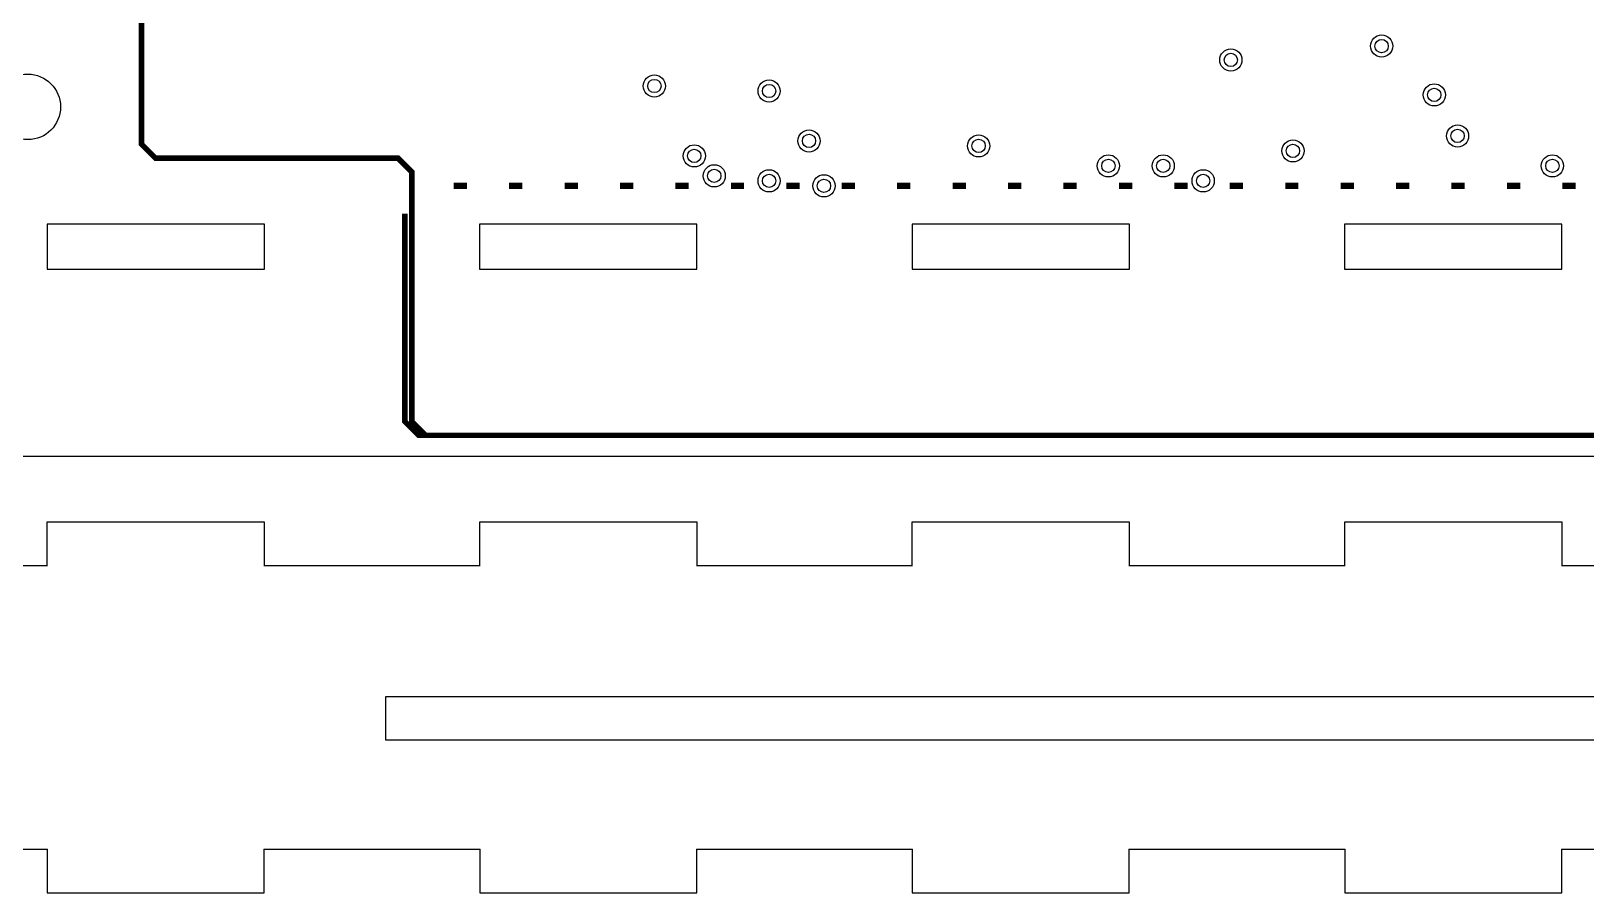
# Model space of a CAD drawing. Header units: millimetres. Extents: x -269 to 152, y -111 to 76.
# Drawn here: x 9.2 to 80.4, y -90 to -50.5 of the extents above; entities that cross this region are included whole.
import ezdxf

# ---------------------------------------------------------------- set-up
doc = ezdxf.new("R2010")
doc.units = ezdxf.units.MM
doc.layers.get('0').update_dxf_attribs({"color": 18, "lineweight": 25, "true_color": 0x000000})
doc.layers.add('iBOLIT', color=1, linetype='Continuous', lineweight=25, true_color=0xff0000)

msp = doc.modelspace()

# ---------------------------------------------------------------- hatches: boundary and pattern name
at = {"layer": 'iBOLIT', "transparency": 33554687}
for points in [[(28.51522000000009, -57.46251599999994), (29.12482000000008, -57.46251599999994), (29.12482000000008, -57.76731599999994), (28.51522000000009, -57.76731599999994)], [(28.51522000000009, -57.46251599999994), (29.12482000000008, -57.46251599999994), (29.12482000000008, -57.76731599999994), (28.51522000000009, -57.76731599999994)], [(31.05522000000009, -57.46251599999994), (31.66482000000009, -57.46251599999994), (31.66482000000009, -57.76731599999994), (31.05522000000009, -57.76731599999994)], [(31.05522000000009, -57.46251599999994), (31.66482000000009, -57.46251599999994), (31.66482000000009, -57.76731599999994), (31.05522000000009, -57.76731599999994)], [(33.59522000000008, -57.46251599999994), (34.20482000000008, -57.46251599999994), (34.20482000000008, -57.76731599999994), (33.59522000000008, -57.76731599999994)], [(33.59522000000008, -57.46251599999994), (34.20482000000008, -57.46251599999994), (34.20482000000008, -57.76731599999994), (33.59522000000008, -57.76731599999994)], [(36.13522000000009, -57.46251599999994), (36.74482000000009, -57.46251599999994), (36.74482000000009, -57.76731599999994), (36.13522000000009, -57.76731599999994)], [(36.13522000000009, -57.46251599999994), (36.74482000000009, -57.46251599999994), (36.74482000000009, -57.76731599999994), (36.13522000000009, -57.76731599999994)], [(38.67522000000008, -57.46251599999994), (39.28482000000008, -57.46251599999994), (39.28482000000008, -57.76731599999994), (38.67522000000008, -57.76731599999994)], [(38.67522000000008, -57.46251599999994), (39.28482000000008, -57.46251599999994), (39.28482000000008, -57.76731599999994), (38.67522000000008, -57.76731599999994)], [(41.21522000000009, -57.46251599999994), (41.82482000000009, -57.46251599999994), (41.82482000000009, -57.76731599999994), (41.21522000000009, -57.76731599999994)], [(41.21522000000009, -57.46251599999994), (41.82482000000009, -57.46251599999994), (41.82482000000009, -57.76731599999994), (41.21522000000009, -57.76731599999994)], [(43.75522000000008, -57.46251599999994), (44.36482000000008, -57.46251599999994), (44.36482000000008, -57.76731599999994), (43.75522000000008, -57.76731599999994)], [(43.75522000000008, -57.46251599999994), (44.36482000000008, -57.46251599999994), (44.36482000000008, -57.76731599999994), (43.75522000000008, -57.76731599999994)], [(46.29522000000009, -57.46251599999994), (46.90482000000009, -57.46251599999994), (46.90482000000009, -57.76731599999994), (46.29522000000009, -57.76731599999994)], [(46.29522000000009, -57.46251599999994), (46.90482000000009, -57.46251599999994), (46.90482000000009, -57.76731599999994), (46.29522000000009, -57.76731599999994)], [(48.83522000000008, -57.46251599999994), (49.44482000000008, -57.46251599999994), (49.44482000000008, -57.76731599999994), (48.83522000000008, -57.76731599999994)], [(48.83522000000008, -57.46251599999994), (49.44482000000008, -57.46251599999994), (49.44482000000008, -57.76731599999994), (48.83522000000008, -57.76731599999994)], [(51.37522000000008, -57.46251599999994), (51.98482000000008, -57.46251599999994), (51.98482000000008, -57.76731599999994), (51.37522000000008, -57.76731599999994)], [(51.37522000000008, -57.46251599999994), (51.98482000000008, -57.46251599999994), (51.98482000000008, -57.76731599999994), (51.37522000000008, -57.76731599999994)], [(53.91522000000008, -57.46251599999994), (54.52482000000008, -57.46251599999994), (54.52482000000008, -57.76731599999994), (53.91522000000008, -57.76731599999994)], [(53.91522000000008, -57.46251599999994), (54.52482000000008, -57.46251599999994), (54.52482000000008, -57.76731599999994), (53.91522000000008, -57.76731599999994)], [(56.45522000000008, -57.46251599999994), (57.06482000000008, -57.46251599999994), (57.06482000000008, -57.76731599999994), (56.45522000000008, -57.76731599999994)], [(56.45522000000008, -57.46251599999994), (57.06482000000008, -57.46251599999994), (57.06482000000008, -57.76731599999994), (56.45522000000008, -57.76731599999994)], [(58.99522000000009, -57.46251599999994), (59.60482000000007, -57.46251599999994), (59.60482000000007, -57.76731599999994), (58.99522000000009, -57.76731599999994)], [(58.99522000000009, -57.46251599999994), (59.60482000000007, -57.46251599999994), (59.60482000000007, -57.76731599999994), (58.99522000000009, -57.76731599999994)], [(61.53522000000008, -57.46251599999994), (62.14482000000008, -57.46251599999994), (62.14482000000008, -57.76731599999994), (61.53522000000008, -57.76731599999994)], [(61.53522000000008, -57.46251599999994), (62.14482000000008, -57.46251599999994), (62.14482000000008, -57.76731599999994), (61.53522000000008, -57.76731599999994)], [(64.07522000000009, -57.46251599999994), (64.68482000000009, -57.46251599999994), (64.68482000000009, -57.76731599999994), (64.07522000000009, -57.76731599999994)], [(64.07522000000009, -57.46251599999994), (64.68482000000009, -57.46251599999994), (64.68482000000009, -57.76731599999994), (64.07522000000009, -57.76731599999994)], [(66.61496600000008, -57.46251599999994), (67.22456600000008, -57.46251599999994), (67.22456600000008, -57.76731599999994), (66.61496600000008, -57.76731599999994)], [(66.61496600000008, -57.46251599999994), (67.22456600000008, -57.46251599999994), (67.22456600000008, -57.76731599999994), (66.61496600000008, -57.76731599999994)], [(69.15496600000007, -57.46251599999994), (69.76456600000007, -57.46251599999994), (69.76456600000007, -57.76731599999994), (69.15496600000007, -57.76731599999994)], [(69.15496600000007, -57.46251599999994), (69.76456600000007, -57.46251599999994), (69.76456600000007, -57.76731599999994), (69.15496600000007, -57.76731599999994)], [(71.69496600000008, -57.46251599999994), (72.30456600000008, -57.46251599999994), (72.30456600000008, -57.76731599999994), (71.69496600000008, -57.76731599999994)], [(71.69496600000008, -57.46251599999994), (72.30456600000008, -57.46251599999994), (72.30456600000008, -57.76731599999994), (71.69496600000008, -57.76731599999994)], [(74.23496600000007, -57.46251599999994), (74.84456600000007, -57.46251599999994), (74.84456600000007, -57.76731599999994), (74.23496600000007, -57.76731599999994)], [(74.23496600000007, -57.46251599999994), (74.84456600000007, -57.46251599999994), (74.84456600000007, -57.76731599999994), (74.23496600000007, -57.76731599999994)], [(76.77496600000008, -57.46251599999994), (77.38456600000008, -57.46251599999994), (77.38456600000008, -57.76731599999994), (76.77496600000008, -57.76731599999994)], [(76.77496600000008, -57.46251599999994), (77.38456600000008, -57.46251599999994), (77.38456600000008, -57.76731599999994), (76.77496600000008, -57.76731599999994)], [(79.31496600000007, -57.46251599999994), (79.92456600000007, -57.46251599999994), (79.92456600000007, -57.76731599999994), (79.31496600000007, -57.76731599999994)], [(79.31496600000007, -57.46251599999994), (79.92456600000007, -57.46251599999994), (79.92456600000007, -57.76731599999994), (79.31496600000007, -57.76731599999994)]]:
    msp.add_hatch(color=256, dxfattribs=at).paths.add_polyline_path(points, flags=0)

# ---------------------------------------------------------------- linework, layer by layer
for p, q in [((19.843, -59.37491599999992), (9.883999999999999, -59.37491599999992)), ((9.883999999999999, -59.37491599999992), (9.883999999999999, -61.42491599999993)), ((19.843, -61.42491599999993), (19.843, -59.37491599999992)), ((39.661, -59.37491599999992), (29.702, -59.37491599999992)), ((29.702, -59.37491599999992), (29.702, -61.42491599999993)), ((39.661, -61.42491599999993), (39.66100000000001, -59.37491599999993)), ((59.47899999999999, -59.37491599999992), (49.51999999999998, -59.37491599999992)), ((49.51999999999998, -59.37491599999992), (49.51999999999998, -61.42491599999993)), ((59.47899999999999, -61.42491599999993), (59.47899999999999, -59.37491599999992)), ((79.297, -59.37491599999992), (69.338, -59.37491599999992)), ((69.338, -59.37491599999992), (69.338, -61.42491599999993)), ((79.297, -61.42491599999993), (79.297, -59.37491599999992)), ((9.883999999999999, -61.42491599999993), (19.843, -61.42491599999993)), ((29.702, -61.42491599999993), (39.661, -61.42491599999993)), ((49.51999999999998, -61.42491599999993), (59.47899999999999, -61.42491599999993)), ((69.338, -61.42491599999993), (79.297, -61.42491599999993)), ((0.4999999999999872, -70), (108.5, -70)), ((9.894000000000004, -74.99999999999982), (9.894000000000004, -73.00000000000011)), ((9.894000000000004, -73.00000000000011), (19.833, -72.99999999999994)), ((19.833, -72.99999999999994), (19.833, -75)), ((29.712, -74.99999999999994), (29.712, -72.99999999999999)), ((29.712, -72.99999999999999), (39.651, -72.99999999999996)), ((39.651, -72.99999999999996), (39.651, -74.99999999999997)), ((49.52999999999999, -74.99999999999997), (49.52999999999999, -72.99999999999997)), ((49.52999999999999, -72.99999999999997), (59.46899999999999, -72.99999999999997)), ((59.46899999999999, -72.99999999999997), (59.46899999999999, -74.99999999999997)), ((69.348, -74.99999999999996), (69.348, -72.99999999999997)), ((69.348, -72.99999999999997), (79.287, -72.99999999999997)), ((79.287, -72.99999999999997), (79.287, -74.99999999999994)), ((2.499999999999998, -74.99999999999999), (9.909000000000004, -74.99999999999991)), ((19.818, -74.99999999999991), (29.727, -74.99999999999994)), ((39.636, -74.99999999999996), (49.54499999999999, -74.99999999999997)), ((59.45399999999999, -74.99999999999997), (69.363, -74.99999999999994)), ((79.272, -75), (89.18100000000001, -75.00000000000001)), ((25.39999999999998, -81.00000000000001), (93.20002000000005, -81.00000000000001)), ((25.39999999999998, -83.00000000000001), (25.39999999999998, -81.00000000000001)), ((93.20002000000005, -83.00000000000001), (25.39999999999998, -83.00000000000001)), ((2.499999999999998, -87.99999999999999), (9.909000000000002, -87.99999999999999)), ((9.894000000000002, -87.99999999999999), (9.894, -89.99999999999999)), ((19.818, -87.99999999999999), (29.727, -87.99999999999999)), ((19.833, -89.99999999999999), (19.833, -87.99999999999999)), ((29.712, -87.99999999999999), (29.712, -89.99999999999999)), ((39.636, -87.99999999999999), (49.54499999999999, -87.99999999999999)), ((39.651, -89.99999999999999), (39.651, -87.99999999999999)), ((49.52999999999999, -87.99999999999999), (49.52999999999999, -89.99999999999999)), ((59.45399999999999, -87.99999999999999), (69.363, -87.99999999999999)), ((59.46899999999999, -89.99999999999999), (59.46899999999999, -87.99999999999999)), ((69.348, -87.99999999999999), (69.348, -89.99999999999999)), ((79.272, -87.99999999999999), (89.18100000000001, -87.99999999999999)), ((79.287, -89.99999999999999), (79.287, -87.99999999999999)), ((9.894, -89.99999999999999), (19.833, -89.99999999999999)), ((29.712, -89.99999999999999), (39.651, -89.99999999999999)), ((49.52999999999999, -89.99999999999999), (59.46899999999999, -89.99999999999999)), ((69.348, -89.99999999999999), (79.287, -89.99999999999999))]:
    msp.add_line(p, q)
msp.add_circle((9, -54), 1.5)
at = {"layer": 'iBOLIT', "const_width": 0.2539999999999999}
msp.add_lwpolyline([(14.21502000000009, -55.70991599999995), (14.85002000000009, -56.34491599999995), (25.96252000000009, -56.34491599999995), (26.59752000000009, -56.97991599999995), (26.59752000000009, -68.40991599999994), (27.23252000000009, -69.04491599999994), (91.36726600000007, -69.04491599999994), (92.00226600000006, -68.40991599999994), (92.00226600000006, -56.97991599999995), (92.63726600000007, -56.34491599999995), (103.1147660000001, -56.34491599999995), (103.7497660000001, -55.70991599999995), (103.7497660000001, 29.37983000000013), (103.1147660000001, 30.01483000000013), (5.325020000000091, 30.01483000000013), (4.690020000000093, 29.37983000000013), (4.690020000000093, -46.81991599999995), (5.325020000000091, -47.45491599999995), (13.58002000000009, -47.45491599999995), (14.21502000000009, -48.08991599999995), (14.21502000000009, -55.70991599999995)], close=True, dxfattribs=at)
msp.add_lwpolyline([(26.28002000000009, -58.88491599999995), (26.28002000000009, -68.40991599999994), (26.91502000000009, -69.04491599999994), (91.68476600000007, -69.04491599999994), (92.31976600000007, -68.40991599999994), (92.31976600000007, -58.88491599999995)], dxfattribs=at)
at = {"layer": 'iBOLIT'}
for centre, radius in [((71.03456600000007, -51.21411599999995), 0.5079999999999999), ((71.03456600000007, -51.21411599999995), 0.3048), ((64.12602000000008, -51.84911599999995), 0.5079999999999999), ((64.12602000000008, -51.84911599999995), 0.3048), ((37.71002000000009, -53.04291599999995), 0.5079999999999999), ((37.71002000000009, -53.04291599999995), 0.3048), ((42.96782000000009, -53.27151599999995), 0.5079999999999999), ((42.96782000000009, -53.27151599999995), 0.3048), ((73.44756600000008, -53.44931599999995), 0.5079999999999999), ((73.44756600000008, -53.44931599999995), 0.3048), ((74.51436600000007, -55.32891599999995), 0.5079999999999999), ((44.79662000000008, -55.55751599999995), 0.5079999999999999), ((44.79662000000008, -55.55751599999995), 0.3048), ((52.56902000000008, -55.78611599999995), 0.5079999999999999), ((52.56902000000008, -55.78611599999995), 0.3048), ((66.97056600000008, -56.01471599999995), 0.5079999999999999), ((74.51436600000007, -55.32891599999995), 0.3048), ((39.53882000000009, -56.24331599999995), 0.5079999999999999), ((39.53882000000009, -56.24331599999995), 0.3048), ((58.51262000000008, -56.70051599999994), 0.5079999999999999), ((61.02722000000009, -56.70051599999994), 0.5079999999999999), ((66.97056600000008, -56.01471599999995), 0.3048), ((78.85776600000007, -56.70051599999994), 0.5079999999999999), ((40.45322000000009, -57.15771599999994), 0.5079999999999999), ((40.45322000000009, -57.15771599999994), 0.3048), ((42.96782000000009, -57.38631599999994), 0.5079999999999999), ((58.51262000000008, -56.70051599999994), 0.3048), ((61.02722000000009, -56.70051599999994), 0.3048), ((62.85602000000009, -57.38631599999994), 0.5079999999999999), ((78.85776600000007, -56.70051599999994), 0.3048), ((42.96782000000009, -57.38631599999994), 0.3048), ((45.48242000000008, -57.61491599999994), 0.5079999999999999), ((45.48242000000008, -57.61491599999994), 0.3048), ((62.85602000000009, -57.38631599999994), 0.3048)]:
    msp.add_circle(centre, radius, dxfattribs=at)

doc.saveas('drawing.dxf')
